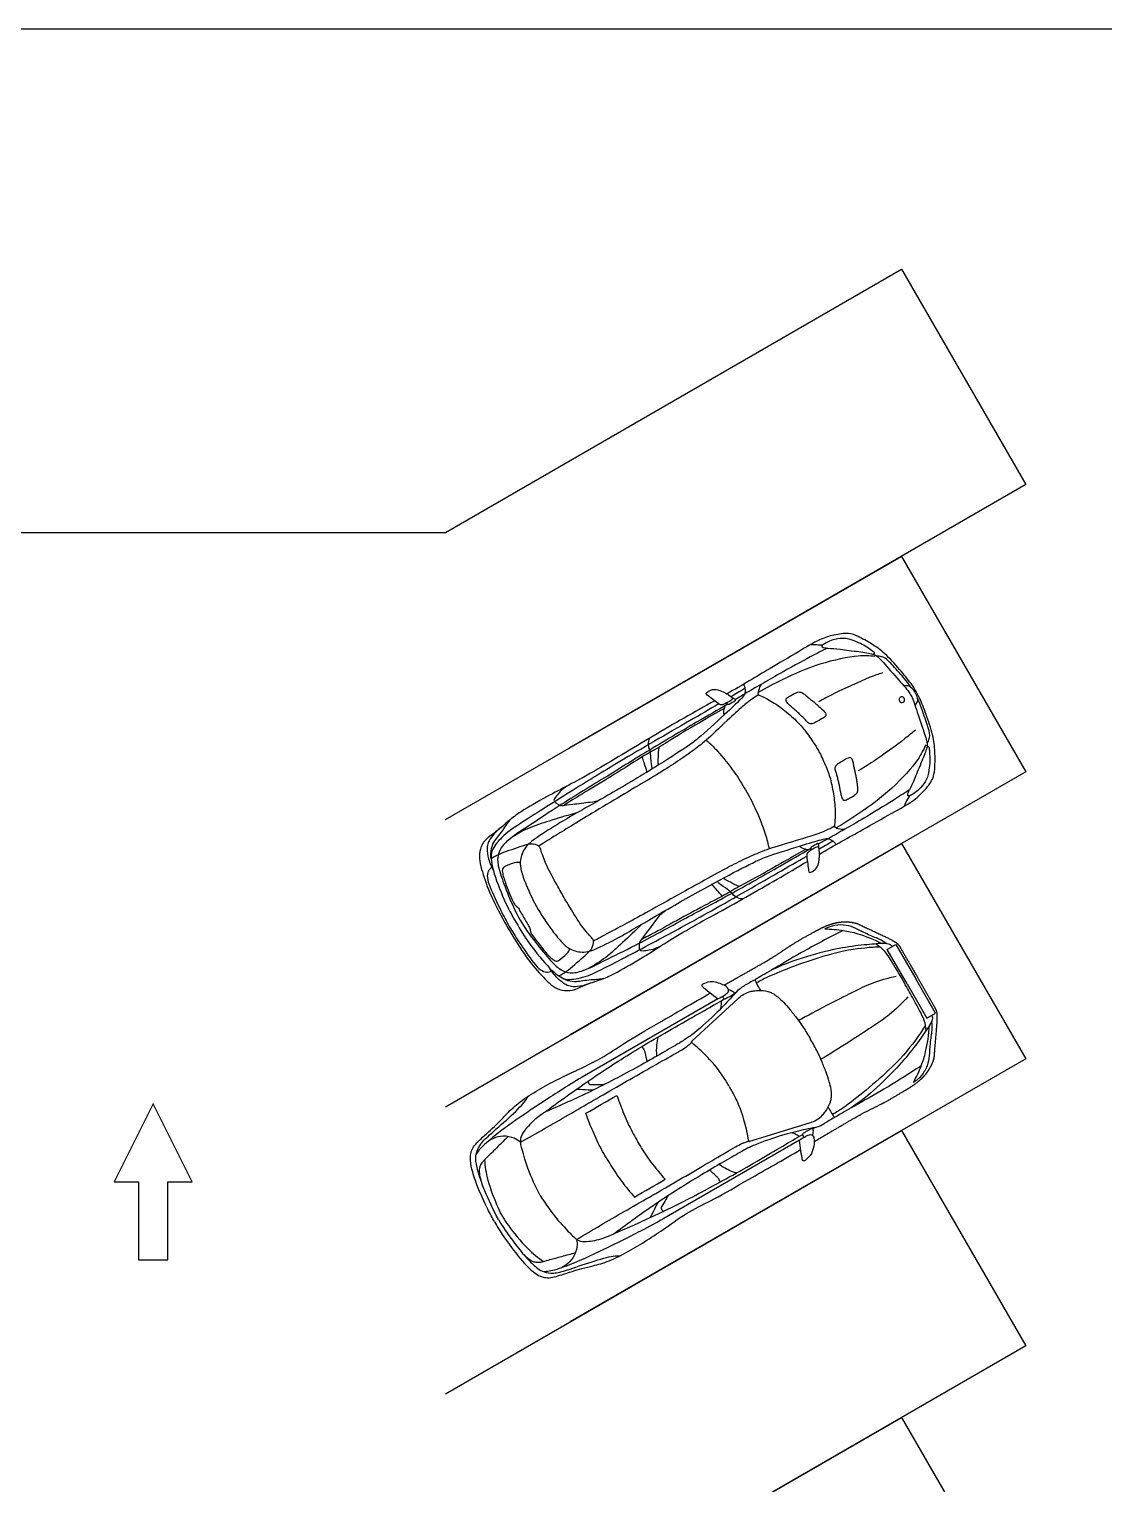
# Model space of a CAD drawing. Header units: millimetres. Extents: x 0 to 183, y -1 to 139.
# Drawn here: x 11.39 to 22.59, y 100.54 to 115.71 of the extents above; entities that cross this region are included whole.
import ezdxf

# ---------------------------------------------------------------- set-up
doc = ezdxf.new("R2010")
doc.units = ezdxf.units.MM
for name, color, linetype, true_color in [('AG-DIAGRAM', 7, 'Continuous', 0xfecc66), ('AG-LAYOUT', 7, 'Continuous', 0x66ccff), ('AG-TRANSPORT', 7, 'Continuous', 0x66ffff), ('X-VPRT', 6, 'Continuous', 0xff00ff)]:
    doc.layers.add(name, color=color, linetype=linetype, true_color=true_color)

msp = doc.modelspace()

# ---------------------------------------------------------------- linework, layer by layer
at = {"layer": 'AG-DIAGRAM'}
msp.add_lwpolyline([(9.634, 110.458), (15.73, 110.458)], dxfattribs=at)
at = {"layer": 'AG-LAYOUT'}
for points in [[(15.73, 110.458), (20.481, 113.202), (21.777, 110.958), (17.026, 108.215)], [(15.73, 107.467), (20.481, 110.21), (21.777, 107.966), (17.026, 105.223)], [(15.73, 104.475), (20.481, 107.218), (21.777, 104.975), (17.026, 102.232)], [(15.73, 101.484), (20.481, 104.227), (21.777, 101.983), (17.026, 99.24)], [(15.73, 98.492), (20.481, 101.235), (21.777, 98.992), (15.73, 95.5)]]:
    msp.add_lwpolyline(points, dxfattribs=at)
msp.add_lwpolyline([(12.835, 103.693), (13.089, 103.693), (12.682, 104.506), (12.276, 103.693), (12.53, 103.693), (12.53, 102.88), (12.835, 102.88)], close=True, dxfattribs=at)
at = {"layer": 'AG-TRANSPORT'}
for p, q in [((18.298, 105.157), (18.777, 105.6)), ((18.317, 105.124), (18.303, 105.136)), ((18.9, 104.115), (19.523, 104.307)), ((18.881, 104.147), (18.884, 104.129))]:
    msp.add_line(p, q, dxfattribs=at)
for points in [[(20.54, 105.757), (20.334, 106.114), (20.423, 106.166), (20.63, 105.808)], [(20.54, 105.757), (20.747, 105.399), (20.836, 105.451), (20.63, 105.808)], [(18.569, 105.601), (17.153, 104.784)], [(19.42, 104.127), (18.004, 103.309)]]:
    msp.add_lwpolyline(points, dxfattribs=at)
for start, end in [(30, 210), (210, 30)]:
    msp.add_arc((20.486, 108.717), 0.0294, start, end, dxfattribs=at)
for points, degree, knots in [([(20.634, 108.802), (20.617, 108.83), (20.583, 108.889), (20.459, 109.036), (20.316, 109.2), (20.175, 109.298), (20.032, 109.377), (19.931, 109.416), (19.772, 109.393), (19.619, 109.345), (19.407, 109.214), (19.11, 109.043), (18.899, 108.913), (18.74, 108.822), (18.662, 108.778)], 3, [0, 0, 0, 0, 0.31317, 0.749157, 1.220198, 1.637784, 2.035792, 2.361968, 2.751553, 3.151136, 3.650507, 4.238154, 4.740912, 5.258968, 5.258968, 5.258968, 5.258968]), ([(20.18, 109.192), (20.186, 109.192), (20.197, 109.193), (20.202, 109.196), (20.202, 109.209), (20.168, 109.233), (20.103, 109.276), (20.038, 109.312), (19.945, 109.346), (19.891, 109.359), (19.767, 109.348), (19.68, 109.305), (19.651, 109.28), (19.649, 109.261), (19.694, 109.255), (19.711, 109.255)], 3, [0.076448, 0.076448, 0.076448, 0.076448, 0.169912, 0.254035, 0.345026, 0.545478, 0.82381, 1.102629, 1.409875, 1.656542, 1.998436, 2.479135, 2.615945, 2.7207, 2.959773, 2.959773, 2.959773, 2.959773]), ([(19.711, 109.255), (19.651, 109.225), (19.533, 109.165), (19.215, 108.99), (19.027, 108.882), (18.854, 108.78), (18.784, 108.738), (18.75, 108.717)], 3, [0, 0, 0, 0, 0.449799, 1.047318, 1.526688, 1.965432, 2.310143, 2.310143, 2.310143, 2.310143]), ([(20.204, 109.168), (20.146, 109.173), (20.026, 109.183), (19.619, 109.099), (19.248, 108.933), (19.071, 108.84), (18.987, 108.792)], 3, [0, 0, 0, 0, 0.416445, 1.054475, 1.700668, 2.241822, 2.241822, 2.241822, 2.241822]), ([(19.658, 109.286), (19.632, 109.286), (19.58, 109.287), (19.549, 109.29), (19.534, 109.291)], 3, [0, 0, 0, 0, 0.2780271, 0.4945497, 0.4945497, 0.4945497, 0.4945497]), ([(19.711, 109.255), (19.756, 109.251), (19.845, 109.243), (20.031, 109.219), (20.181, 109.196), (20.229, 109.174), (20.331, 109.063), (20.485, 108.884), (20.547, 108.818), (20.567, 108.784), (20.576, 108.769)], 3, [2.959773, 2.959773, 2.959773, 2.959773, 3.324551, 3.765566, 4.148461, 4.366517, 4.750607, 5.246898, 5.544986, 5.775267, 5.775267, 5.775267, 5.775267]), ([(20.577, 108.851), (20.555, 108.883), (20.517, 108.935), (20.395, 109.068), (20.314, 109.16), (20.251, 109.169), (20.231, 109.172), (20.222, 109.173)], 3, [0, 0, 0, 0, 0.311916, 0.739006, 1.089342, 1.326387, 1.493705, 1.493705, 1.493705, 1.493705]), ([(18.837, 108.878), (18.841, 108.867), (18.849, 108.846), (18.854, 108.802), (18.848, 108.766), (18.796, 108.709), (18.635, 108.559), (18.363, 108.308), (18.233, 108.216), (17.896, 108), (17.43, 107.724), (17.128, 107.554), (16.929, 107.439), (16.683, 107.287), (16.541, 107.175), (16.5, 107.029), (16.517, 106.931), (16.569, 106.779), (16.648, 106.611), (16.696, 106.529)], 3, [0, 0, 0, 0, 0.184261, 0.392413, 0.575799, 0.833104, 1.310419, 1.917921, 2.320885, 2.941993, 3.695454, 4.279483, 4.758598, 5.294378, 5.718211, 6.088209, 6.397173, 6.793689, 7.328757, 7.328757, 7.328757, 7.328757]), ([(19.019, 108.877), (19.007, 108.857), (18.993, 108.815), (18.984, 108.788), (18.99, 108.765), (19.01, 108.759), (19.115, 108.711), (19.245, 108.621), (19.389, 108.499), (19.483, 108.391), (19.578, 108.253), (19.595, 108.222), (19.603, 108.207)], 3, [0, 0, 0, 0, 0.259849, 0.429993, 0.579219, 0.69615, 1.021832, 1.434575, 1.865112, 2.256044, 2.655661, 2.882585, 2.882585, 2.882585, 2.882585]), ([(20.283, 108.996), (20.237, 108.981), (20.15, 108.953), (19.771, 108.78), (19.671, 108.725), (19.617, 108.695)], 3, [0, 0, 0, 0, 0.381624, 1.014307, 1.445423, 1.445423, 1.445423, 1.445423]), ([(20.497, 108.872), (20.506, 108.869), (20.524, 108.864), (20.556, 108.868), (20.593, 108.846), (20.622, 108.795)], 3, [-0.7832849, -0.7832849, -0.7832849, -0.7832849, -0.6178044, -0.4443146, 0, 0, 0, 0]), ([(18.535, 108.706), (18.319, 108.585), (17.911, 108.354), (17.295, 107.976), (17.019, 107.829), (16.786, 107.708), (16.52, 107.557), (16.393, 107.462), (16.326, 107.397), (16.207, 107.305), (16.143, 107.26), (16.083, 107.162), (16.079, 107.059), (16.105, 106.94), (16.182, 106.702), (16.322, 106.44), (16.358, 106.375), (16.376, 106.344)], 3, [0, 0, 0, 0, 0.859617, 1.703194, 2.256197, 2.76668, 3.32231, 3.712008, 4.019643, 4.4017, 4.686773, 5.014551, 5.328015, 5.669825, 6.179207, 6.722529, 7.051928, 7.051928, 7.051928, 7.051928]), ([(18.992, 108.767), (18.97, 108.755), (18.925, 108.727), (18.831, 108.652), (18.694, 108.529), (18.472, 108.315), (18.392, 108.249), (18.234, 108.13), (18.052, 108.011), (17.822, 107.87), (17.259, 107.537), (16.877, 107.301), (16.741, 107.217), (16.701, 107.192)], 3, [0, 0, 0, 0, 0.276688, 0.615201, 1.060592, 1.612504, 1.942861, 2.378103, 2.843005, 3.364562, 4.183329, 4.870194, 5.303436, 5.303436, 5.303436, 5.303436]), ([(18.706, 108.748), (18.713, 108.744), (18.723, 108.729), (18.714, 108.713), (18.658, 108.681), (18.636, 108.672), (18.602, 108.658), (18.569, 108.678), (18.515, 108.722), (18.459, 108.763), (18.441, 108.779), (18.455, 108.796), (18.491, 108.817), (18.536, 108.83), (18.605, 108.81), (18.664, 108.778), (18.677, 108.768), (18.741, 108.725), (18.75, 108.717), (18.749, 108.705)], 3, [0.715062, 0.715062, 0.715062, 0.715062, 0.883101, 1.007976, 1.268906, 1.442012, 1.631477, 1.822469, 2.105561, 2.386023, 2.527924, 2.663049, 2.877487, 3.101801, 3.385128, 3.648654, 3.797956, 4.083934, 4.21726, 4.21726, 4.21726, 4.21726]), ([(18.85, 108.833), (18.824, 108.818), (18.778, 108.791), (18.728, 108.762), (18.706, 108.748)], 3, [0.4540425, 0.4540425, 0.4540425, 0.4540425, 0.6006227, 0.7150624, 0.7150624, 0.7150624, 0.7150624]), ([(19.627, 107.107), (19.704, 107.153), (19.862, 107.244), (20.08, 107.362), (20.377, 107.533), (20.597, 107.651), (20.715, 107.76), (20.814, 107.886), (20.831, 107.994), (20.834, 108.157), (20.819, 108.328), (20.749, 108.534), (20.683, 108.715), (20.65, 108.774), (20.634, 108.802)], 3, [-5.258968, -5.258968, -5.258968, -5.258968, -4.740912, -4.238154, -3.650507, -3.151136, -2.751553, -2.361968, -2.035792, -1.637784, -1.220198, -0.749157, -0.31317, 0, 0, 0, 0]), ([(20.576, 108.769), (20.585, 108.754), (20.604, 108.719), (20.63, 108.633), (20.709, 108.41), (20.754, 108.265), (20.748, 108.213), (20.693, 108.071), (20.621, 107.898), (20.584, 107.817), (20.565, 107.777)], 3, [5.775267, 5.775267, 5.775267, 5.775267, 6.005548, 6.303636, 6.799926, 7.184016, 7.402072, 7.784968, 8.225982, 8.590761, 8.590761, 8.590761, 8.590761]), ([(20.622, 108.795), (20.651, 108.745), (20.652, 108.701), (20.632, 108.676), (20.628, 108.658), (20.626, 108.649)], 3, [0, 0, 0, 0, 0.4443146, 0.6178044, 0.7832849, 0.7832849, 0.7832849, 0.7832849]), ([(20.648, 108.729), (20.664, 108.694), (20.69, 108.634), (20.745, 108.462), (20.784, 108.346), (20.76, 108.287), (20.753, 108.269), (20.749, 108.26)], 3, [0, 0, 0, 0, 0.311916, 0.739006, 1.089342, 1.326387, 1.493705, 1.493705, 1.493705, 1.493705]), ([(18.578, 108.673), (18.485, 108.619), (18.17, 108.436), (17.537, 108.072), (17.051, 107.769), (16.514, 107.434), (16.322, 107.299), (16.202, 107.152), (16.203, 107.055), (16.222, 106.928), (16.339, 106.621), (16.419, 106.472), (16.465, 106.395)], 3, [0.924187, 0.924187, 0.924187, 0.924187, 1.359724, 2.276489, 3.058819, 3.840129, 4.332731, 4.749081, 5.037903, 5.393837, 5.961364, 6.478294, 6.478294, 6.478294, 6.478294]), ([(18.671, 108.669), (18.559, 108.605), (18.346, 108.483), (17.817, 108.171), (17.4, 107.91), (16.886, 107.598), (16.597, 107.399), (16.38, 107.263), (16.286, 107.153), (16.265, 107.04), (16.298, 106.892), (16.421, 106.571), (16.507, 106.42)], 3, [0.006545, 0.006545, 0.006545, 0.006545, 0.609149, 1.383577, 2.105261, 2.875347, 3.475055, 3.972617, 4.342592, 4.659921, 5.043789, 5.767616, 5.767616, 5.767616, 5.767616]), ([(18.633, 108.626), (18.547, 108.577), (18.389, 108.487), (18.045, 108.28), (17.983, 108.24), (17.952, 108.22)], 3, [0, 0, 0, 0, 0.546078, 1.166536, 1.498374, 1.498374, 1.498374, 1.498374]), ([(18.642, 108.652), (18.637, 108.64), (18.63, 108.618), (18.621, 108.572), (18.631, 108.556)], 3, [0, 0, 0, 0, 0.2456328, 0.5252418, 0.5252418, 0.5252418, 0.5252418]), ([(18.686, 108.668), (18.684, 108.667), (18.68, 108.666), (18.67, 108.668), (18.663, 108.677), (18.659, 108.683)], 3, [4.4870223, 4.4870223, 4.4870223, 4.4870223, 4.5782335, 4.6778283, 4.8018156, 4.8018156, 4.8018156, 4.8018156]), ([(17.861, 108.319), (17.856, 108.313), (17.842, 108.3), (17.838, 108.23), (17.859, 108.183), (17.862, 108.16), (17.865, 108.132), (17.873, 108.027), (17.879, 108.012), (17.884, 108.002), (17.887, 107.998)], 3, [0, 0, 0, 0, 0.157735, 0.418319, 0.647088, 0.788597, 0.963266, 1.285412, 1.416377, 1.537438, 1.537438, 1.537438, 1.537438]), ([(18.447, 108.296), (18.488, 108.259), (18.568, 108.186), (18.745, 107.961), (18.82, 107.84), (18.857, 107.776)], 3, [0, 0, 0, 0, 0.405222, 0.933687, 1.403433, 1.403433, 1.403433, 1.403433]), ([(20.627, 108.401), (20.59, 108.369), (20.522, 108.308), (20.183, 108.066), (20.086, 108.007), (20.032, 107.975)], 3, [0, 0, 0, 0, 0.381624, 1.014307, 1.445423, 1.445423, 1.445423, 1.445423]), ([(17.952, 108.22), (17.894, 108.188), (17.766, 108.116), (17.539, 107.966), (17.034, 107.664), (16.989, 107.632), (16.966, 107.617)], 3, [1.498374, 1.498374, 1.498374, 1.498374, 1.944858, 2.496676, 3.250869, 3.538914, 3.538914, 3.538914, 3.538914]), ([(17.776, 108.119), (17.783, 108.101), (17.794, 108.068), (17.82, 107.993), (17.825, 107.972), (17.827, 107.962)], 3, [0, 0, 0, 0, 0.2370934, 0.5132617, 0.6943625, 0.6943625, 0.6943625, 0.6943625]), ([(17.952, 108.22), (17.948, 108.187), (17.945, 108.125), (17.94, 108.059), (17.947, 108.044), (17.949, 108.037)], 3, [0, 0, 0, 0, 0.3162138, 0.5658929, 0.7151934, 0.7151934, 0.7151934, 0.7151934]), ([(19.603, 108.207), (19.612, 108.192), (19.631, 108.162), (19.702, 108.011), (19.749, 107.876), (19.782, 107.69), (19.795, 107.533), (19.785, 107.417), (19.78, 107.398), (19.797, 107.381), (19.824, 107.375), (19.868, 107.366), (19.891, 107.366)], 3, [2.882585, 2.882585, 2.882585, 2.882585, 3.10951, 3.509127, 3.900059, 4.330596, 4.743339, 5.069021, 5.185952, 5.335178, 5.505322, 5.765171, 5.765171, 5.765171, 5.765171]), ([(20.736, 108.247), (20.711, 108.195), (20.659, 108.085), (20.383, 107.775), (20.054, 107.537), (19.886, 107.43), (19.801, 107.381)], 3, [0, 0, 0, 0, 0.416445, 1.054475, 1.700668, 2.241822, 2.241822, 2.241822, 2.241822]), ([(20.745, 108.214), (20.747, 108.219), (20.754, 108.228), (20.76, 108.231), (20.77, 108.225), (20.774, 108.184), (20.778, 108.106), (20.777, 108.032), (20.76, 107.934), (20.744, 107.881), (20.673, 107.778), (20.593, 107.725), (20.556, 107.712), (20.539, 107.719), (20.556, 107.761), (20.565, 107.777)], 3, [0.076448, 0.076448, 0.076448, 0.076448, 0.169912, 0.254035, 0.345026, 0.545478, 0.82381, 1.102629, 1.409875, 1.656542, 1.998436, 2.479135, 2.615945, 2.7207, 2.959773, 2.959773, 2.959773, 2.959773]), ([(18.857, 107.776), (18.894, 107.713), (18.96, 107.587), (19.067, 107.321), (19.091, 107.215), (19.102, 107.162)], 3, [1.403433, 1.403433, 1.403433, 1.403433, 1.873179, 2.401645, 2.806867, 2.806867, 2.806867, 2.806867]), ([(20.565, 107.777), (20.508, 107.74), (20.398, 107.667), (20.087, 107.48), (19.9, 107.371), (19.725, 107.272), (19.654, 107.233), (19.618, 107.213)], 3, [2.959773, 2.959773, 2.959773, 2.959773, 3.409572, 4.007091, 4.486461, 4.925205, 5.269916, 5.269916, 5.269916, 5.269916]), ([(20.564, 107.715), (20.552, 107.693), (20.527, 107.647), (20.514, 107.619), (20.507, 107.605)], 3, [0, 0, 0, 0, 0.2780271, 0.4945497, 0.4945497, 0.4945497, 0.4945497]), ([(17.106, 107.541), (17.016, 107.516), (16.84, 107.461), (16.617, 107.394), (16.486, 107.324), (16.424, 107.285)], 3, [0, 0, 0, 0, 0.528492, 1.011124, 1.478162, 1.478162, 1.478162, 1.478162]), ([(16.311, 107.387), (16.277, 107.363), (16.22, 107.307), (16.171, 107.233), (16.16, 107.166), (16.173, 107.052), (16.209, 106.973), (16.229, 106.933)], 3, [0, 0, 0, 0, 0.350791, 0.650805, 0.892992, 1.228402, 1.593476, 1.593476, 1.593476, 1.593476]), ([(16.205, 107.057), (16.2, 107.093), (16.202, 107.166), (16.241, 107.249), (16.284, 107.301), (16.34, 107.371), (16.375, 107.432), (16.401, 107.462), (16.414, 107.476)], 3, [7.395575, 7.395575, 7.395575, 7.395575, 7.726418, 8.024297, 8.283949, 8.581881, 8.849816, 9.08905, 9.08905, 9.08905, 9.08905]), ([(19.783, 107.398), (19.761, 107.385), (19.715, 107.36), (19.602, 107.316), (19.427, 107.259), (19.131, 107.173), (19.034, 107.138), (18.852, 107.061), (18.658, 106.962), (18.421, 106.833), (17.851, 106.512), (17.455, 106.299), (17.314, 106.224), (17.273, 106.201)], 3, [0, 0, 0, 0, 0.276688, 0.615201, 1.060592, 1.612504, 1.942861, 2.378103, 2.843005, 3.364562, 4.183329, 4.870194, 5.303436, 5.303436, 5.303436, 5.303436]), ([(16.952, 106.677), (16.922, 106.727), (16.867, 106.829), (16.762, 107.022), (16.72, 107.163), (16.704, 107.197), (16.616, 107.224), (16.506, 107.18), (16.285, 107.112), (16.235, 107.077), (16.205, 107.057)], 3, [4.544525, 4.544525, 4.544525, 4.544525, 4.964104, 5.440801, 5.814516, 5.996036, 6.272631, 6.627456, 7.107094, 7.395575, 7.395575, 7.395575, 7.395575]), ([(16.696, 106.529), (16.743, 106.446), (16.849, 106.294), (16.955, 106.173), (17.032, 106.108), (17.178, 106.071), (17.346, 106.138), (17.601, 106.275), (17.799, 106.39), (18.098, 106.566), (18.57, 106.832), (18.926, 107.016), (19.071, 107.082), (19.424, 107.193), (19.635, 107.257), (19.709, 107.273), (19.744, 107.261), (19.78, 107.235), (19.794, 107.217), (19.8, 107.208)], 3, [7.328757, 7.328757, 7.328757, 7.328757, 7.863824, 8.26034, 8.569304, 8.939302, 9.363135, 9.898915, 10.37803, 10.962059, 11.71552, 12.336628, 12.739592, 13.347094, 13.824409, 14.081714, 14.2651, 14.473252, 14.657513, 14.657513, 14.657513, 14.657513]), ([(19.508, 107.152), (19.495, 107.154), (19.473, 107.159), (19.428, 107.174), (19.419, 107.191)], 3, [0, 0, 0, 0, 0.2456328, 0.5252418, 0.5252418, 0.5252418, 0.5252418]), ([(19.623, 107.159), (19.623, 107.168), (19.615, 107.184), (19.597, 107.184), (19.541, 107.151), (19.522, 107.137), (19.493, 107.115), (19.494, 107.077), (19.505, 107.007), (19.512, 106.939), (19.517, 106.915), (19.539, 106.918), (19.575, 106.939), (19.609, 106.972), (19.626, 107.041), (19.628, 107.108), (19.626, 107.125), (19.62, 107.201), (19.618, 107.214), (19.607, 107.219)], 3, [0.715062, 0.715062, 0.715062, 0.715062, 0.883101, 1.007976, 1.268906, 1.442012, 1.631477, 1.822469, 2.105561, 2.386023, 2.527924, 2.663049, 2.877487, 3.101801, 3.385128, 3.648654, 3.797956, 4.083934, 4.21726, 4.21726, 4.21726, 4.21726]), ([(19.769, 107.242), (19.743, 107.227), (19.696, 107.2), (19.646, 107.172), (19.623, 107.159)], 3, [0.4540425, 0.4540425, 0.4540425, 0.4540425, 0.6006227, 0.7150624, 0.7150624, 0.7150624, 0.7150624]), ([(16.465, 106.395), (16.508, 106.317), (16.597, 106.174), (16.805, 105.919), (16.905, 105.839), (16.989, 105.79), (17.176, 105.819), (17.389, 105.918), (17.948, 106.216), (18.453, 106.486), (19.085, 106.852), (19.401, 107.033), (19.494, 107.086)], 3, [6.478294, 6.478294, 6.478294, 6.478294, 6.995224, 7.562751, 7.918685, 8.207507, 8.623857, 9.11646, 9.897769, 10.680099, 11.596864, 12.032401, 12.032401, 12.032401, 12.032401]), ([(16.507, 106.42), (16.596, 106.27), (16.812, 106.002), (16.923, 105.9), (17.031, 105.861), (17.174, 105.888), (17.4, 106.008), (17.717, 106.158), (18.245, 106.448), (18.679, 106.678), (19.213, 106.981), (19.426, 107.104), (19.537, 107.169)], 3, [5.767616, 5.767616, 5.767616, 5.767616, 6.491444, 6.875312, 7.19264, 7.562616, 8.060178, 8.659886, 9.429971, 10.151656, 10.926084, 11.528687, 11.528687, 11.528687, 11.528687]), ([(19.481, 107.157), (19.396, 107.107), (19.239, 107.016), (18.887, 106.821), (18.821, 106.787), (18.789, 106.77)], 3, [0, 0, 0, 0, 0.546078, 1.166536, 1.498374, 1.498374, 1.498374, 1.498374]), ([(19.544, 107.182), (19.541, 107.181), (19.539, 107.178), (19.535, 107.169), (19.54, 107.158), (19.543, 107.152)], 3, [4.4870223, 4.4870223, 4.4870223, 4.4870223, 4.5782335, 4.6778283, 4.8018156, 4.8018156, 4.8018156, 4.8018156]), ([(16.211, 106.969), (16.197, 106.959), (16.167, 106.933), (16.161, 106.856), (16.193, 106.757), (16.306, 106.514), (16.363, 106.409), (16.394, 106.354)], 3, [0, 0, 0, 0, 0.231373, 0.491376, 0.815053, 1.329369, 1.764655, 1.764655, 1.764655, 1.764655]), ([(16.508, 107.018), (16.496, 107.02), (16.47, 107.027), (16.37, 106.991), (16.316, 106.965), (16.324, 106.896), (16.358, 106.79), (16.437, 106.595), (16.459, 106.572), (16.492, 106.543), (16.514, 106.497), (16.536, 106.461), (16.547, 106.443)], 3, [0, 0, 0, 0, 0.192723, 0.51675, 0.751213, 0.984838, 1.338061, 1.790915, 1.968741, 2.167465, 2.39505, 2.648248, 2.648248, 2.648248, 2.648248]), ([(16.376, 106.344), (16.394, 106.313), (16.433, 106.249), (16.589, 105.997), (16.757, 105.811), (16.847, 105.729), (16.938, 105.682), (17.053, 105.684), (17.123, 105.717), (17.263, 105.774), (17.353, 105.8), (17.498, 105.862), (17.762, 106.017), (17.983, 106.158), (18.249, 106.324), (18.884, 106.668), (19.288, 106.906), (19.501, 107.032)], 3, [7.051928, 7.051928, 7.051928, 7.051928, 7.381326, 7.924649, 8.434031, 8.77584, 9.089305, 9.417083, 9.702155, 10.084212, 10.391847, 10.781546, 11.337175, 11.847658, 12.400662, 13.244238, 14.103855, 14.103855, 14.103855, 14.103855]), ([(18.789, 106.77), (18.732, 106.736), (18.605, 106.662), (18.362, 106.54), (17.848, 106.254), (17.798, 106.231), (17.774, 106.219)], 3, [0, 0, 0, 0, 0.446484, 0.998302, 1.752496, 2.04054, 2.04054, 2.04054, 2.04054]), ([(18.613, 106.669), (18.601, 106.683), (18.578, 106.71), (18.526, 106.77), (18.51, 106.784), (18.503, 106.792)], 3, [0, 0, 0, 0, 0.2370934, 0.5132617, 0.6943625, 0.6943625, 0.6943625, 0.6943625]), ([(18.829, 106.643), (18.821, 106.641), (18.803, 106.635), (18.74, 106.667), (18.71, 106.709), (18.692, 106.723), (18.669, 106.74), (18.582, 106.799), (18.572, 106.811), (18.566, 106.821), (18.564, 106.825)], 3, [0, 0, 0, 0, 0.157735, 0.418319, 0.647088, 0.788597, 0.963266, 1.285412, 1.416377, 1.537438, 1.537438, 1.537438, 1.537438]), ([(18.789, 106.77), (18.758, 106.784), (18.703, 106.812), (18.643, 106.841), (18.634, 106.854), (18.629, 106.86)], 3, [1.4983737, 1.4983737, 1.4983737, 1.4983737, 1.8145875, 2.0642666, 2.2135672, 2.2135672, 2.2135672, 2.2135672]), ([(16.908, 105.84), (16.94, 105.855), (16.996, 105.881), (17.165, 106.038), (17.258, 106.112), (17.279, 106.202), (17.257, 106.232), (17.156, 106.339), (17.042, 106.526), (16.981, 106.626), (16.952, 106.677)], 3, [1.693475, 1.693475, 1.693475, 1.693475, 1.981956, 2.461594, 2.81642, 3.093014, 3.274534, 3.648249, 4.124947, 4.544525, 4.544525, 4.544525, 4.544525]), ([(16.547, 106.443), (16.558, 106.424), (16.578, 106.387), (16.606, 106.345), (16.615, 106.302), (16.624, 106.271), (16.753, 106.106), (16.828, 106.023), (16.884, 105.981), (16.933, 106.016), (17.014, 106.084), (17.021, 106.109), (17.026, 106.121)], 3, [2.648248, 2.648248, 2.648248, 2.648248, 2.901445, 3.12903, 3.327754, 3.50558, 3.958434, 4.311657, 4.545283, 4.779745, 5.103772, 5.296495, 5.296495, 5.296495, 5.296495]), ([(16.394, 106.354), (16.426, 106.3), (16.489, 106.198), (16.642, 105.978), (16.713, 105.902), (16.782, 105.869), (16.819, 105.881), (16.835, 105.889)], 3, [1.764655, 1.764655, 1.764655, 1.764655, 2.19994, 2.714256, 3.037933, 3.297937, 3.529309, 3.529309, 3.529309, 3.529309]), ([(17.777, 106.378), (17.711, 106.312), (17.575, 106.187), (17.406, 106.027), (17.279, 105.949), (17.215, 105.915)], 3, [0, 0, 0, 0, 0.528492, 1.011124, 1.478162, 1.478162, 1.478162, 1.478162]), ([(18.632, 105.741), (18.687, 105.772), (18.743, 105.804), (18.798, 105.835), (18.906, 105.897), (19.011, 105.956), (19.061, 105.984), (19.155, 106.04), (19.239, 106.096), (19.28, 106.124), (19.367, 106.182), (19.467, 106.24), (19.52, 106.269), (19.571, 106.297), (19.651, 106.34), (19.683, 106.354), (19.713, 106.366), (19.767, 106.385), (19.815, 106.396), (19.838, 106.399), (19.885, 106.403), (19.941, 106.402), (19.967, 106.398), (20.004, 106.392), (20.115, 106.338), (20.405, 106.206), (20.436, 106.193), (20.45, 106.168), (20.473, 106.129), (20.508, 106.067), (20.544, 106.006), (20.58, 105.944), (20.615, 105.882), (20.651, 105.82)], 5, [-5.149989, -5.149989, -5.149989, -5.149989, -5.149989, -5.149989, -4.586226, -4.586226, -4.586226, -4.051572, -4.051572, -4.051572, -3.549784, -3.549784, -3.549784, -3.000352, -3.000352, -3.000352, -3.000352, -2.613268, -2.613268, -2.613268, -2.266774, -2.266774, -2.266774, -1.694841, -1.694841, -1.694841, -1.694841, -0.356401, -0.356401, -0.356401, -0.356401, -0.356401, 0, 0, 0, 0, 0, 0]), ([(19.874, 106.312), (19.728, 106.239), (19.447, 106.09), (19.138, 105.903), (18.959, 105.801), (18.882, 105.758), (18.846, 105.737)], 3, [0, 0, 0, 0, 0.701253, 1.303335, 1.748998, 2.104025, 2.104025, 2.104025, 2.104025]), ([(20.329, 106.174), (20.303, 106.191), (20.252, 106.224), (20.119, 106.272), (20.007, 106.335), (19.908, 106.371), (19.787, 106.37), (19.716, 106.345), (19.683, 106.328)], 3, [0, 0, 0, 0, 0.301149, 0.676006, 1.036883, 1.35886, 1.700698, 2.035666, 2.035666, 2.035666, 2.035666]), ([(19.683, 106.328), (19.747, 106.328), (19.879, 106.315), (20.026, 106.282), (20.198, 106.218), (20.28, 106.176)], 3, [2.035666, 2.035666, 2.035666, 2.035666, 2.474465, 2.867733, 3.391004, 3.391004, 3.391004, 3.391004]), ([(20.263, 106.138), (20.209, 106.137), (20.089, 106.132), (19.705, 106.075), (19.104, 105.842), (19.018, 105.791), (18.971, 105.765)], 3, [0, 0, 0, 0, 0.401745, 1.03863, 1.841718, 2.190572, 2.190572, 2.190572, 2.190572]), ([(20.385, 106.144), (20.379, 106.152), (20.364, 106.172), (20.289, 106.179), (20.215, 106.172), (19.986, 106.152), (19.724, 106.107), (19.357, 106.002), (19.204, 105.934), (19.127, 105.898)], 3, [0, 0, 0, 0, 0.180306, 0.441012, 0.717888, 1.184452, 1.717058, 2.330206, 2.833235, 2.833235, 2.833235, 2.833235]), ([(20.218, 106.172), (20.246, 106.151), (20.307, 106.111), (20.433, 105.895), (20.492, 105.799), (20.522, 105.746)], 3, [-1.241406, -1.241406, -1.241406, -1.241406, -0.915694, -0.42558, 0, 0, 0, 0]), ([(17.247, 105.766), (17.209, 105.749), (17.133, 105.727), (17.043, 105.722), (16.98, 105.745), (16.888, 105.814), (16.837, 105.885), (16.812, 105.922)], 3, [0, 0, 0, 0, 0.350791, 0.650805, 0.892992, 1.228402, 1.593476, 1.593476, 1.593476, 1.593476]), ([(17.376, 105.811), (17.357, 105.807), (17.318, 105.799), (17.247, 105.799), (17.159, 105.786), (17.093, 105.774), (17.001, 105.782), (16.936, 105.817), (16.908, 105.84)], 3, [0, 0, 0, 0, 0.239235, 0.50717, 0.805102, 1.064753, 1.362633, 1.693475, 1.693475, 1.693475, 1.693475]), ([(20.427, 105.833), (20.34, 105.815), (20.161, 105.761), (19.958, 105.66), (19.589, 105.475), (19.409, 105.372)], 3, [0, 0, 0, 0, 0.514091, 0.998132, 1.786847, 1.786847, 1.786847, 1.786847]), ([(18.764, 105.674), (18.741, 105.649), (18.692, 105.595), (18.536, 105.427), (18.296, 105.217), (18.143, 105.124), (17.726, 104.882), (17.246, 104.631), (16.928, 104.488), (16.768, 104.421)], 3, [3.410908, 3.410908, 3.410908, 3.410908, 3.731085, 4.211614, 4.772892, 5.199563, 5.880431, 6.631227, 7.352984, 7.352984, 7.352984, 7.352984]), ([(18.569, 105.601), (18.513, 105.637), (18.413, 105.723), (18.4, 105.733), (18.398, 105.749), (18.433, 105.762), (18.51, 105.791), (18.633, 105.745), (18.669, 105.717), (18.68, 105.692), (18.68, 105.663), (18.621, 105.624), (18.569, 105.601)], 3, [0, 0, 0, 0, 0.447693, 0.564497, 0.673029, 0.851965, 1.139272, 1.496066, 1.712559, 1.886866, 2.037552, 2.354512, 2.354512, 2.354512, 2.354512]), ([(18.678, 105.695), (18.693, 105.693), (18.72, 105.681), (18.739, 105.667), (18.74, 105.652), (18.701, 105.627), (18.652, 105.601), (18.635, 105.594), (18.628, 105.602), (18.616, 105.625)], 3, [0, 0, 0, 0, 0.215247, 0.361089, 0.464373, 0.674869, 0.919249, 1.039584, 1.297232, 1.297232, 1.297232, 1.297232]), ([(18.764, 105.674), (18.774, 105.687), (18.799, 105.708), (18.83, 105.729), (18.846, 105.737)], 3, [0, 0, 0, 0, 0.2222435, 0.455454, 0.455454, 0.455454, 0.455454]), ([(18.777, 105.6), (18.791, 105.614), (18.827, 105.643), (18.883, 105.67), (18.942, 105.684), (19.008, 105.69), (19.075, 105.685), (19.13, 105.663), (19.163, 105.642), (19.204, 105.612), (19.257, 105.56), (19.325, 105.482), (19.393, 105.395), (19.466, 105.293), (19.51, 105.22), (19.535, 105.176)], 3, [-6.508601, -6.508601, -6.508601, -6.508601, -6.448376, -6.369781, -6.322355, -6.268809, -6.171538, -6.123365, -6.091158, -6.054046, -5.972078, -5.866863, -5.746027, -5.641655, -5.489965, -5.489965, -5.489965, -5.489965]), ([(19.015, 105.688), (18.998, 105.713), (18.969, 105.765), (18.96, 105.788), (18.955, 105.799)], 3, [0, 0, 0, 0, 0.2996156, 0.4922616, 0.4922616, 0.4922616, 0.4922616]), ([(19.573, 104.111), (19.627, 104.144), (19.682, 104.176), (19.738, 104.209), (19.845, 104.271), (19.948, 104.333), (19.998, 104.362), (20.093, 104.415), (20.184, 104.46), (20.228, 104.481), (20.322, 104.528), (20.422, 104.586), (20.474, 104.617), (20.524, 104.647), (20.601, 104.695), (20.629, 104.715), (20.655, 104.735), (20.698, 104.772), (20.732, 104.809), (20.746, 104.827), (20.772, 104.866), (20.8, 104.915), (20.81, 104.939), (20.823, 104.975), (20.831, 105.097), (20.861, 105.414), (20.866, 105.447), (20.851, 105.473), (20.829, 105.512), (20.793, 105.574), (20.758, 105.635), (20.722, 105.697), (20.687, 105.759), (20.651, 105.82)], 5, [-5.149989, -5.149989, -5.149989, -5.149989, -5.149989, -5.149989, -4.586226, -4.586226, -4.586226, -4.051572, -4.051572, -4.051572, -3.549784, -3.549784, -3.549784, -3.000352, -3.000352, -3.000352, -3.000352, -2.613268, -2.613268, -2.613268, -2.266774, -2.266774, -2.266774, -1.694841, -1.694841, -1.694841, -1.694841, -0.356401, -0.356401, -0.356401, -0.356401, -0.356401, 0, 0, 0, 0, 0, 0]), ([(20.739, 105.27), (20.735, 105.305), (20.73, 105.377), (20.607, 105.594), (20.553, 105.694), (20.522, 105.746)], 3, [-1.241406, -1.241406, -1.241406, -1.241406, -0.915694, -0.42558, 0, 0, 0, 0]), ([(16.241, 103.274), (16.216, 103.318), (16.166, 103.409), (16.052, 103.659), (15.974, 103.905), (16.001, 104.051), (16.115, 104.157), (16.278, 104.303), (16.357, 104.392), (16.486, 104.518), (16.674, 104.639), (16.871, 104.748), (17.081, 104.848), (17.357, 104.976), (17.598, 105.144), (17.962, 105.354), (18.307, 105.556), (18.489, 105.66)], 3, [7.362492, 7.362492, 7.362492, 7.362492, 7.752608, 8.278958, 8.788904, 9.151794, 9.543188, 10.010277, 10.358164, 10.774452, 11.250629, 11.723699, 12.206951, 12.754623, 13.29405, 13.940148, 14.722301, 14.722301, 14.722301, 14.722301]), ([(16.768, 104.421), (16.861, 104.491), (17.054, 104.631), (17.399, 104.869), (17.863, 105.161), (18.363, 105.441), (18.57, 105.56), (18.634, 105.598)], 3, [7.352984, 7.352984, 7.352984, 7.352984, 7.945475, 8.586956, 9.338328, 10.140675, 10.515342, 10.515342, 10.515342, 10.515342]), ([(18.601, 105.579), (18.602, 105.561), (18.601, 105.527), (18.597, 105.503), (18.594, 105.492)], 3, [0, 0, 0, 0, 0.2279152, 0.4156039, 0.4156039, 0.4156039, 0.4156039]), ([(20.549, 105.62), (20.491, 105.554), (20.354, 105.425), (20.165, 105.301), (19.821, 105.074), (19.642, 104.969)], 3, [0, 0, 0, 0, 0.514091, 0.998132, 1.786847, 1.786847, 1.786847, 1.786847]), ([(20.798, 105.429), (20.802, 105.419), (20.812, 105.396), (20.78, 105.328), (20.737, 105.267), (20.606, 105.078), (20.435, 104.875), (20.161, 104.609), (20.026, 104.51), (19.957, 104.462)], 3, [0, 0, 0, 0, 0.180306, 0.441012, 0.717888, 1.184452, 1.717058, 2.330206, 2.833235, 2.833235, 2.833235, 2.833235]), ([(20.732, 105.326), (20.704, 105.28), (20.639, 105.178), (20.398, 104.873), (19.896, 104.47), (19.809, 104.421), (19.763, 104.393)], 3, [0, 0, 0, 0, 0.401745, 1.03863, 1.841718, 2.190572, 2.190572, 2.190572, 2.190572]), ([(20.796, 105.364), (20.798, 105.334), (20.801, 105.273), (20.776, 105.134), (20.774, 105.005), (20.756, 104.901), (20.695, 104.797), (20.638, 104.748), (20.606, 104.728)], 3, [0, 0, 0, 0, 0.301149, 0.676006, 1.036883, 1.35886, 1.700698, 2.035666, 2.035666, 2.035666, 2.035666]), ([(20.606, 104.728), (20.638, 104.784), (20.693, 104.905), (20.738, 105.048), (20.769, 105.23), (20.774, 105.321)], 3, [2.035666, 2.035666, 2.035666, 2.035666, 2.474465, 2.867733, 3.391004, 3.391004, 3.391004, 3.391004]), ([(16.51, 104.105), (16.677, 104.199), (17.016, 104.392), (17.528, 104.692), (18.046, 104.984), (18.232, 105.091), (18.26, 105.117), (18.284, 105.136), (18.294, 105.145)], 3, [3.627339, 3.627339, 3.627339, 3.627339, 4.386438, 5.172248, 5.950957, 6.38663, 6.570899, 6.777236, 6.777236, 6.777236, 6.777236]), ([(17.777, 105.103), (17.787, 105.091), (17.804, 105.062), (17.809, 105.032), (17.823, 104.973), (17.827, 104.943)], 3, [0, 0, 0, 0, 0.2172952, 0.3966762, 0.697803, 0.697803, 0.697803, 0.697803]), ([(17.943, 105.202), (17.936, 105.175), (17.926, 105.12), (17.925, 105.04), (17.929, 105)], 3, [0, 0, 0, 0, 0.2889206, 0.6341642, 0.6341642, 0.6341642, 0.6341642]), ([(18.687, 104.686), (18.668, 104.719), (18.635, 104.772), (18.585, 104.846), (18.532, 104.915), (18.466, 104.986), (18.394, 105.06), (18.343, 105.103), (18.317, 105.124)], 3, [-3.4578042, -3.4578042, -3.4578042, -3.4578042, -3.3440976, -3.2721583, -3.1907633, -3.0818281, -2.9815118, -2.8816472, -2.8816472, -2.8816472, -2.8816472]), ([(19.523, 104.307), (19.542, 104.313), (19.585, 104.329), (19.637, 104.365), (19.678, 104.408), (19.716, 104.463), (19.745, 104.523), (19.754, 104.582), (19.753, 104.621), (19.746, 104.671), (19.728, 104.744), (19.695, 104.841), (19.654, 104.943), (19.602, 105.058), (19.561, 105.133), (19.535, 105.176)], 3, [-6.508601, -6.508601, -6.508601, -6.508601, -6.448376, -6.369781, -6.322355, -6.268809, -6.171538, -6.123365, -6.091158, -6.054046, -5.972078, -5.866863, -5.746027, -5.641655, -5.489965, -5.489965, -5.489965, -5.489965]), ([(17.153, 104.784), (17.074, 104.736), (16.918, 104.641), (16.506, 104.369), (16.231, 104.171), (16.079, 104.03), (16.058, 103.995), (16.048, 103.98)], 3, [1.747083, 1.747083, 1.747083, 1.747083, 2.271998, 2.97262, 3.573638, 4.008651, 4.241426, 4.241426, 4.241426, 4.241426]), ([(20.689, 104.902), (20.552, 104.812), (20.282, 104.643), (19.966, 104.469), (19.788, 104.365), (19.712, 104.32), (19.676, 104.299)], 3, [0, 0, 0, 0, 0.701253, 1.303335, 1.748998, 2.104025, 2.104025, 2.104025, 2.104025]), ([(17.267, 104.647), (17.25, 104.647), (17.221, 104.647), (17.109, 104.656), (17.096, 104.655), (17.09, 104.655)], 3, [0, 0, 0, 0, 0.2242319, 0.5517717, 0.6920998, 0.6920998, 0.6920998, 0.6920998]), ([(17.381, 104.703), (17.365, 104.703), (17.338, 104.703), (17.247, 104.7), (17.227, 104.707), (17.216, 104.73), (17.218, 104.744), (17.227, 104.75)], 3, [0, 0, 0, 0, 0.2136347, 0.5115506, 0.6541297, 0.80718, 0.938879, 0.938879, 0.938879, 0.938879]), ([(18.687, 104.686), (18.706, 104.653), (18.735, 104.599), (18.774, 104.519), (18.807, 104.438), (18.836, 104.345), (18.864, 104.246), (18.876, 104.18), (18.881, 104.147)], 3, [-3.4578042, -3.4578042, -3.4578042, -3.4578042, -3.3440976, -3.2721583, -3.1907633, -3.0818281, -2.9815118, -2.8816472, -2.8816472, -2.8816472, -2.8816472]), ([(16.281, 103.298), (16.228, 103.395), (16.137, 103.596), (16.076, 103.763), (16.043, 103.904), (16.044, 103.98), (16.082, 104.081), (16.191, 104.187), (16.387, 104.353), (16.552, 104.516), (16.577, 104.562), (16.59, 104.583)], 3, [3.61644, 3.61644, 3.61644, 3.61644, 4.194702, 4.623045, 4.992638, 5.265143, 5.579555, 5.965605, 6.485622, 6.962676, 7.232879, 7.232879, 7.232879, 7.232879]), ([(17.516, 104.593), (17.527, 104.559), (17.552, 104.49), (17.628, 104.297), (17.69, 104.187), (17.723, 104.13)], 3, [-1.223492, -1.223492, -1.223492, -1.223492, -0.893639, -0.444303, 0, 0, 0, 0]), ([(19.718, 104.47), (19.731, 104.443), (19.762, 104.392), (19.777, 104.372), (19.785, 104.362)], 3, [0, 0, 0, 0, 0.2996156, 0.4922616, 0.4922616, 0.4922616, 0.4922616]), ([(16.768, 104.421), (16.751, 104.41), (16.656, 104.346), (16.548, 104.226), (16.509, 104.158), (16.509, 104.122), (16.51, 104.105), (16.491, 104.122), (16.447, 104.153), (16.33, 104.177), (16.228, 104.148), (16.188, 104.125), (16.17, 104.112)], 3, [0, 0, 0, 0, 0.245435, 0.580044, 0.860082, 1.083259, 1.083259, 1.083259, 1.36171, 1.703598, 2.026016, 2.285331, 2.285331, 2.285331, 2.285331]), ([(17.402, 103.945), (17.37, 104.002), (17.309, 104.113), (17.229, 104.303), (17.205, 104.372), (17.193, 104.407)], 3, [3.057277, 3.057277, 3.057277, 3.057277, 3.50158, 3.950916, 4.28077, 4.28077, 4.28077, 4.28077]), ([(16.382, 104.164), (16.346, 104.13), (16.28, 104.065), (16.198, 103.981), (16.14, 103.927), (16.11, 103.894), (16.092, 103.866), (16.08, 103.83), (16.08, 103.774), (16.09, 103.732), (16.097, 103.708)], 3, [0, 0, 0, 0, 0.1498112, 0.2781661, 0.352019, 0.3868036, 0.4131939, 0.4483072, 0.5023376, 0.5780307, 0.5780307, 0.5780307, 0.5780307]), ([(19.581, 104.259), (19.547, 104.252), (19.476, 104.237), (19.253, 104.186), (18.951, 104.082), (18.794, 103.997), (18.376, 103.757), (17.918, 103.467), (17.635, 103.262), (17.497, 103.157)], 3, [3.410908, 3.410908, 3.410908, 3.410908, 3.731085, 4.211614, 4.772892, 5.199563, 5.880431, 6.631227, 7.352984, 7.352984, 7.352984, 7.352984]), ([(17.497, 103.157), (17.605, 103.203), (17.823, 103.3), (18.201, 103.48), (18.686, 103.736), (19.179, 104.028), (19.385, 104.148), (19.45, 104.185)], 3, [7.352984, 7.352984, 7.352984, 7.352984, 7.945475, 8.586956, 9.338328, 10.140675, 10.515342, 10.515342, 10.515342, 10.515342]), ([(19.416, 104.166), (19.402, 104.176), (19.372, 104.192), (19.349, 104.2), (19.338, 104.204)], 3, [0, 0, 0, 0, 0.2279152, 0.4156039, 0.4156039, 0.4156039, 0.4156039]), ([(19.42, 104.127), (19.423, 104.06), (19.448, 103.931), (19.45, 103.915), (19.462, 103.905), (19.492, 103.929), (19.555, 103.981), (19.577, 104.11), (19.57, 104.156), (19.554, 104.178), (19.529, 104.192), (19.466, 104.16), (19.42, 104.127)], 3, [0, 0, 0, 0, 0.447693, 0.564497, 0.673029, 0.851965, 1.139272, 1.496066, 1.712559, 1.886866, 2.037552, 2.354512, 2.354512, 2.354512, 2.354512]), ([(19.556, 104.174), (19.561, 104.188), (19.565, 104.218), (19.562, 104.241), (19.549, 104.25), (19.508, 104.229), (19.461, 104.199), (19.447, 104.188), (19.451, 104.178), (19.464, 104.156)], 3, [0, 0, 0, 0, 0.215247, 0.361089, 0.464373, 0.674869, 0.919249, 1.039584, 1.297232, 1.297232, 1.297232, 1.297232]), ([(19.581, 104.259), (19.597, 104.262), (19.628, 104.273), (19.661, 104.289), (19.676, 104.299)], 3, [0, 0, 0, 0, 0.2222435, 0.455454, 0.455454, 0.455454, 0.455454]), ([(16.241, 103.274), (16.266, 103.23), (16.32, 103.142), (16.479, 102.919), (16.654, 102.728), (16.793, 102.678), (16.942, 102.724), (17.151, 102.792), (17.267, 102.816), (17.441, 102.865), (17.639, 102.967), (17.832, 103.084), (18.024, 103.214), (18.273, 103.39), (18.539, 103.515), (18.902, 103.725), (19.25, 103.923), (19.431, 104.028)], 3, [7.362492, 7.362492, 7.362492, 7.362492, 7.752608, 8.278958, 8.788904, 9.151794, 9.543188, 10.010277, 10.358164, 10.774452, 11.250629, 11.723699, 12.206951, 12.754623, 13.29405, 13.940148, 14.722301, 14.722301, 14.722301, 14.722301]), ([(16.717, 103.549), (16.667, 103.641), (16.587, 103.819), (16.522, 104.046), (16.514, 104.086), (16.51, 104.105)], 3, [2.355299, 2.355299, 2.355299, 2.355299, 2.916106, 3.388571, 3.627339, 3.627339, 3.627339, 3.627339]), ([(17.095, 103.092), (17.26, 103.19), (17.596, 103.387), (18.112, 103.681), (18.624, 103.983), (18.81, 104.09), (18.846, 104.102), (18.874, 104.113), (18.888, 104.117)], 3, [3.627339, 3.627339, 3.627339, 3.627339, 4.386438, 5.172248, 5.950957, 6.38663, 6.570899, 6.777236, 6.777236, 6.777236, 6.777236]), ([(18.02, 103.719), (17.996, 103.746), (17.949, 103.802), (17.82, 103.964), (17.756, 104.073), (17.723, 104.13)], 3, [-1.223492, -1.223492, -1.223492, -1.223492, -0.893639, -0.444303, 0, 0, 0, 0]), ([(16.327, 103.324), (16.31, 103.357), (16.275, 103.421), (16.16, 103.714), (16.145, 103.851), (16.139, 103.924)], 3, [1.351409, 1.351409, 1.351409, 1.351409, 1.68379, 2.233964, 2.702818, 2.702818, 2.702818, 2.702818]), ([(17.402, 103.945), (17.436, 103.888), (17.502, 103.78), (17.626, 103.616), (17.674, 103.56), (17.698, 103.533)], 3, [3.057277, 3.057277, 3.057277, 3.057277, 3.50158, 3.950916, 4.28077, 4.28077, 4.28077, 4.28077]), ([(18.761, 103.785), (18.734, 103.792), (18.682, 103.811), (18.612, 103.85), (18.579, 103.873)], 3, [0, 0, 0, 0, 0.2889206, 0.6341642, 0.6341642, 0.6341642, 0.6341642]), ([(18.593, 103.69), (18.588, 103.705), (18.571, 103.734), (18.547, 103.754), (18.503, 103.795), (18.479, 103.814)], 3, [0, 0, 0, 0, 0.2172952, 0.3966762, 0.697803, 0.697803, 0.697803, 0.697803]), ([(16.717, 103.549), (16.772, 103.46), (16.886, 103.302), (17.05, 103.132), (17.081, 103.105), (17.095, 103.092)], 3, [2.355299, 2.355299, 2.355299, 2.355299, 2.916106, 3.388571, 3.627339, 3.627339, 3.627339, 3.627339]), ([(17.942, 103.477), (17.934, 103.462), (17.92, 103.437), (17.872, 103.335), (17.864, 103.325), (17.861, 103.319)], 3, [0, 0, 0, 0, 0.2242319, 0.5517717, 0.6920998, 0.6920998, 0.6920998, 0.6920998]), ([(18.048, 103.547), (18.041, 103.534), (18.027, 103.51), (17.979, 103.433), (17.974, 103.412), (17.989, 103.391), (18.003, 103.386), (18.012, 103.39)], 3, [0, 0, 0, 0, 0.2136347, 0.5115506, 0.6541297, 0.80718, 0.938879, 0.938879, 0.938879, 0.938879]), ([(16.281, 103.298), (16.339, 103.202), (16.468, 103.024), (16.582, 102.887), (16.687, 102.788), (16.754, 102.75), (16.86, 102.733), (17.006, 102.774), (17.248, 102.861), (17.472, 102.923), (17.525, 102.922), (17.549, 102.922)], 3, [3.61644, 3.61644, 3.61644, 3.61644, 4.194702, 4.623045, 4.992638, 5.265143, 5.579555, 5.965605, 6.485622, 6.962676, 7.232879, 7.232879, 7.232879, 7.232879]), ([(16.327, 103.324), (16.346, 103.293), (16.385, 103.231), (16.581, 102.984), (16.692, 102.903), (16.753, 102.861)], 3, [1.351409, 1.351409, 1.351409, 1.351409, 1.68379, 2.233964, 2.702818, 2.702818, 2.702818, 2.702818]), ([(18.004, 103.309), (17.923, 103.265), (17.763, 103.178), (17.322, 102.957), (17.013, 102.817), (16.814, 102.756), (16.774, 102.756), (16.756, 102.755)], 3, [1.747083, 1.747083, 1.747083, 1.747083, 2.271998, 2.97262, 3.573638, 4.008651, 4.241426, 4.241426, 4.241426, 4.241426]), ([(17.497, 103.157), (17.479, 103.148), (17.377, 103.098), (17.218, 103.064), (17.14, 103.065), (17.109, 103.083), (17.095, 103.092), (17.1, 103.067), (17.105, 103.014), (17.067, 102.9), (16.991, 102.826), (16.951, 102.803), (16.931, 102.794)], 3, [0, 0, 0, 0, 0.245435, 0.580044, 0.860082, 1.083259, 1.083259, 1.083259, 1.36171, 1.703598, 2.026016, 2.285331, 2.285331, 2.285331, 2.285331]), ([(17.082, 102.952), (17.034, 102.938), (16.945, 102.913), (16.831, 102.883), (16.756, 102.861), (16.712, 102.851), (16.679, 102.85), (16.641, 102.858), (16.593, 102.885), (16.562, 102.915), (16.544, 102.933)], 3, [0, 0, 0, 0, 0.1498112, 0.2781661, 0.352019, 0.3868036, 0.4131939, 0.4483072, 0.5023376, 0.5780307, 0.5780307, 0.5780307, 0.5780307])]:
    msp.add_open_spline(points, degree=degree, knots=knots, dxfattribs=at)
for points, degree in [([(19.653, 108.617), (19.642, 108.626), (19.622, 108.645), (19.591, 108.673), (19.559, 108.7), (19.527, 108.727), (19.494, 108.754), (19.462, 108.78), (19.424, 108.803), (19.382, 108.79), (19.345, 108.771), (19.304, 108.747), (19.266, 108.716), (19.296, 108.675), (19.327, 108.648), (19.359, 108.62), (19.391, 108.593), (19.422, 108.564), (19.452, 108.535), (19.482, 108.507), (19.507, 108.47), (19.55, 108.461), (19.588, 108.481), (19.659, 108.522), (19.702, 108.547), (19.686, 108.59), (19.664, 108.607), (19.653, 108.617)], 3), ([(18.749, 108.705), (18.728, 108.692), (18.707, 108.68), (18.686, 108.668)], 3), ([(19.983, 108.045), (19.985, 108.032), (19.992, 108.005), (20, 107.963), (20.008, 107.922), (20.016, 107.881), (20.022, 107.839), (20.028, 107.798), (20.03, 107.754), (19.998, 107.724), (19.962, 107.702), (19.921, 107.678), (19.875, 107.661), (19.855, 107.707), (19.847, 107.748), (19.839, 107.789), (19.831, 107.83), (19.822, 107.871), (19.811, 107.912), (19.802, 107.953), (19.783, 107.993), (19.796, 108.034), (19.833, 108.057), (19.904, 108.098), (19.947, 108.123), (19.977, 108.087), (19.98, 108.059), (19.983, 108.045)], 3), ([(16.994, 107.816), (16.94, 107.779), (16.904, 107.74), (16.864, 107.686), (16.858, 107.666), (16.863, 107.652), (16.882, 107.64), (16.923, 107.613), (16.946, 107.614), (17.03, 107.625), (17.262, 107.653), (17.302, 107.658), (17.353, 107.682)], 3), ([(19.607, 107.219), (19.586, 107.206), (19.565, 107.194), (19.544, 107.182)], 3), ([(17.96, 106.143), (17.901, 106.115), (17.849, 106.103), (17.783, 106.096), (17.762, 106.1), (17.752, 106.112), (17.752, 106.134), (17.749, 106.183), (17.761, 106.203), (17.813, 106.27), (17.953, 106.457), (17.977, 106.489), (18.023, 106.521)], 3), ([(18.739, 105.66), (18.747, 105.664), (18.756, 105.669), (18.764, 105.674)], 3), ([(18.303, 105.136), (18.288, 105.147), (18.298, 105.157)], 2), ([(17.193, 104.407), (17.301, 104.469), (17.408, 104.531), (17.516, 104.593)], 3), ([(19.556, 104.245), (19.564, 104.25), (19.572, 104.255), (19.581, 104.259)], 3), ([(18.884, 104.129), (18.887, 104.111), (18.9, 104.115)], 2), ([(17.698, 103.533), (17.805, 103.595), (17.913, 103.657), (18.02, 103.719)], 3)]:
    msp.add_open_spline(points, degree=degree, dxfattribs=at)
at = {"layer": 'X-VPRT'}
msp.add_lwpolyline([(0.184, 115.705), (0.184, 92.845), (45.904, 92.845), (45.904, 115.705)], close=True, dxfattribs=at)

doc.saveas('drawing.dxf')
